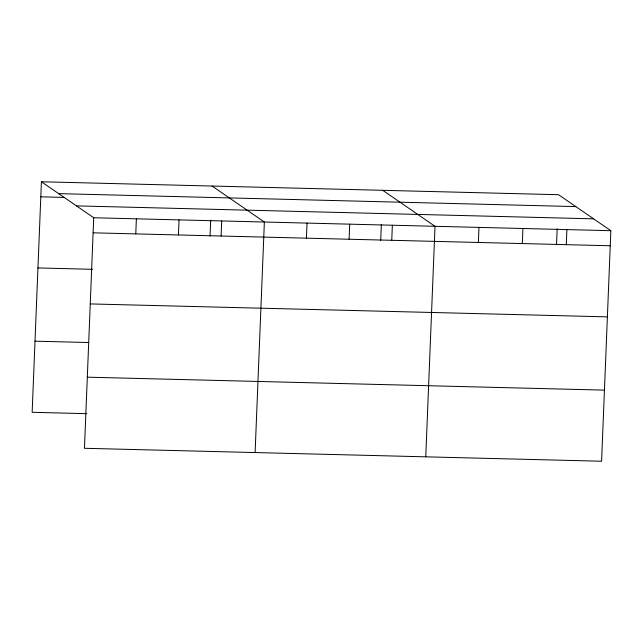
<?xml version="1.0" encoding="UTF-8"?>
<svg xmlns="http://www.w3.org/2000/svg" width="643" height="643" viewBox="0 0 643 643"><rect width="100%" height="100%" fill="white"/><g stroke="black" fill="none" stroke-linecap="round" stroke-linejoin="round"><path stroke-width="0.96" d="M41.409 181.768L93.717 217.752L84.458 448.284L601.591 461.232L610.85 230.7L558.542 194.716L41.409 181.768L32.15 412.3L86.717 413.666M135.777 233.891L136.38 218.821M178.441 234.96L179.043 219.89M210.052 236.158L210.695 220.139M221.104 236.021L221.706 220.959M255.11 452.559L264.369 222.028L212.061 186.044M306.43 238.159L307.032 223.097M349.093 239.228L349.696 224.166M380.704 240.434L381.347 224.407M391.756 240.297L392.359 225.235M425.762 456.827L435.022 226.304L382.714 190.312M478.376 242.467L478.979 227.397M522.333 243.568L522.936 228.498M556.525 244.838L557.168 228.812M566.29 244.67L566.893 229.599M58.674 193.639L575.798 206.596M40.806 196.83L64.613 197.433M76.453 205.881L593.585 218.829M93.717 217.752L610.85 230.7M93.114 232.822L610.247 245.771M37.945 267.938L92.52 269.304M90.261 303.922L607.386 316.87M35.003 341.192L88.581 342.534M87.319 377.176L604.444 390.132"/></g></svg>
